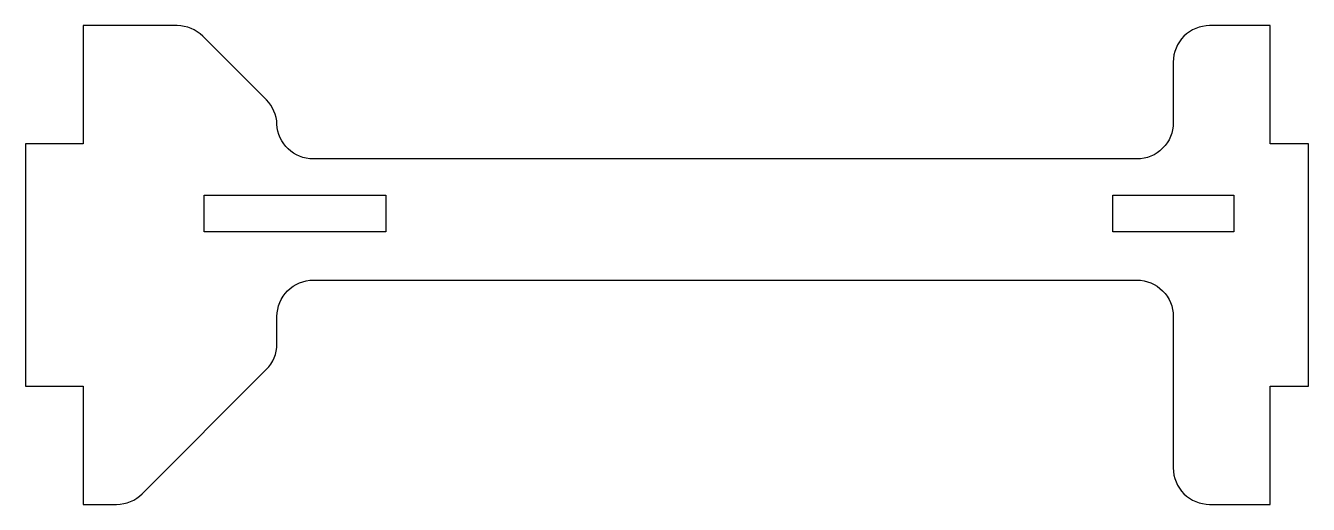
# Model space of a CAD drawing. Header units: millimetres. Extents: x -54 to 52, y -20 to 20.
import ezdxf

# ---------------------------------------------------------------- set-up
doc = ezdxf.new("R2010")
doc.units = ezdxf.units.MM
doc.layers.get('0').update_dxf_attribs({"linetype": 'CONTINUOUS'})

msp = doc.modelspace()

# ---------------------------------------------------------------- linework, layer by layer
msp.add_lwpolyline([(-39.12, 18.87, 0.198912), (-41.24, 19.75), (-49, 19.75), (-49, 10), (-53.75, 10), (-53.75, -10), (-49, -10), (-49, -19.75), (-46.24, -19.75, 0.198912), (-44.12, -18.87), (-33.88, -8.63, 0.198912), (-33, -6.51), (-33, -4.25, -0.414214), (-30, -1.25), (38, -1.25, -0.414214), (41, -4.25), (41, -16.75, 0.414214), (44, -19.75), (49, -19.75), (49, -10), (52.15, -10), (52.15, 10), (49, 10), (49, 19.75), (44, 19.75, 0.414214), (41, 16.75), (41, 11.75, -0.414214), (38, 8.75), (-30, 8.75, -0.402167), (-33, 11.63, 0.188199), (-33.87, 13.62)], format="xyb", close=True)
for points in [[(-24, 5.75), (-24, 2.75), (-39, 2.75), (-39, 5.75)], [(36, 5.75), (46, 5.75), (46, 2.75), (36, 2.75)]]:
    msp.add_lwpolyline(points, close=True)

doc.saveas('drawing.dxf')
